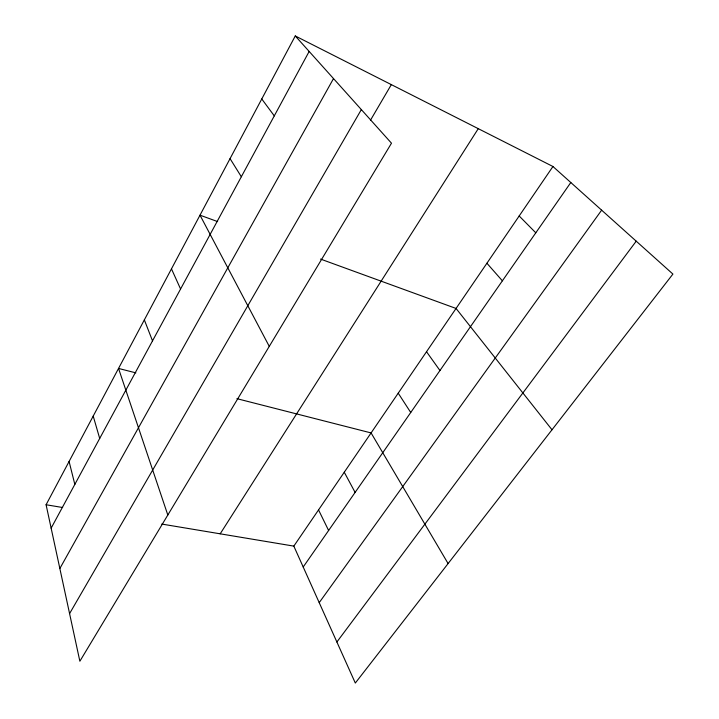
<?xml version="1.0" encoding="UTF-8"?>
<svg xmlns="http://www.w3.org/2000/svg" width="719" height="719" viewBox="0 0 719 719"><rect width="100%" height="100%" fill="white"/><g stroke="black" fill="none" stroke-linecap="round" stroke-linejoin="round"><path stroke-width="1.08" d="M295.266 35.95L391.487 143.198L79.863 661.237L46.088 504.747L295.266 35.95L552.947 166.502L672.912 274.074L355.312 683.05L293.828 546.116L161.748 524.061M51.139 528.168L309.161 51.444M59.848 568.513L333.508 78.578M69.581 613.604L361.342 109.594M370.438 120.289L391.334 84.626M220.194 533.822L478.27 128.665M293.828 546.116L552.947 166.502M303.202 567.003L570.805 182.509M319.209 602.648L601.641 210.164M336.878 642.004L636.225 241.171M46.088 504.747L62.643 507.515M135.864 372.864L118.536 368.443L167.815 515.029M236.893 398.659L371.085 432.928L448.099 563.561M217.641 221.605L199.999 215.17L269.274 346.378M320.539 259.083L456.053 308.451L552.003 429.764M519.172 215.979L535.799 232.812M486.907 263.244L502.383 280.823M261.761 98.97L274.29 115.876M426.52 351.717L439.956 370.528M398.227 393.176L410.738 412.499M230.053 158.629L241.341 176.757M344.266 472.221L355.114 492.425M318.535 509.915L328.619 530.487M171.464 268.852L180.577 289.02M144.348 319.883L152.518 340.878M93.209 416.085L99.698 438.455M69.087 461.463L74.83 484.399"/></g></svg>
